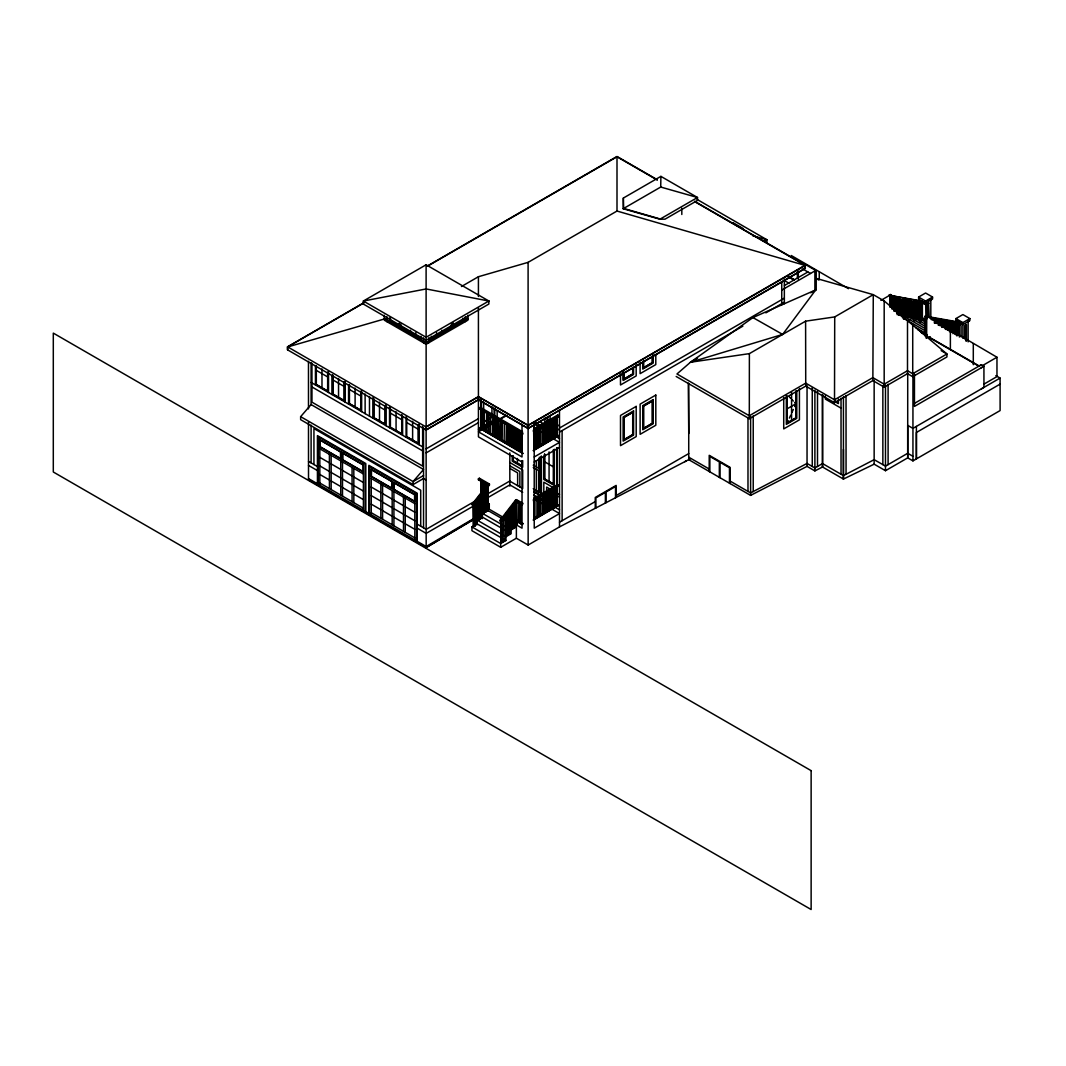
<?xml version="1.0" encoding="UTF-8"?>
<svg xmlns="http://www.w3.org/2000/svg" width="1066" height="1066" viewBox="0 0 1066 1066"><rect width="100%" height="100%" fill="white"/><g stroke="black" fill="none" stroke-linecap="round" stroke-linejoin="round"><path stroke-width="1.5" d="M426.107 264.781L363.359 301.038L363.359 304.063L426.107 340.294L488.868 304.037L488.868 301.012L426.107 264.781L426.12 344.305L467.947 320.133L467.947 315.163M517.436 463.404L517.436 458.487M536.305 490.4L536.305 469.227M538.623 458.846L538.61 468.294L533.266 465.202M539.356 457.181L539.343 492.918L533.933 489.787M541.102 495.957L541.115 456.315M541.435 494.477L541.435 456.181M543.82 500.767L543.82 482.178L552.974 487.482M546.631 502.392L546.645 487.069L559.503 494.504M548.87 503.685L548.87 490.946L559.503 497.089M553.427 449.759L553.414 483.964L544.686 478.914L544.686 454.036M553.654 449.639L553.64 484.337L544.473 479.034L544.46 454.249M554.307 449.266L554.293 485.47L543.82 479.42L543.807 456.368M995.844 375.618L1000.095 378.07L1000.108 410.57L912.949 460.885L907.712 457.86L885.486 470.706L874.147 464.163L843.433 479.06L822.526 466.988L814.89 470.905L807.042 466.375L750.611 495.384L688.729 459.659L688.729 383.454M709.21 471.478L709.21 455.302L730.13 467.374L730.13 483.551M709.863 471.852L709.863 456.435L719.337 461.911L719.337 477.328M729.464 483.178L729.464 467.761L719.99 462.284L719.99 477.701M872.854 380.589L873.281 294.656L834.718 316.922L805.603 321.172L749.385 353.632L749.305 418.698L805.736 386.119L834.505 402.721L872.854 380.589L884.18 387.131L907.499 373.673L912.723 376.684L946.941 356.937L946.941 353.979L884.18 300.945L873.281 294.656L815.77 278.253L818.648 279.918M783.723 397.605L783.723 428.905L799.42 419.844L799.42 388.557M786.335 395.766L786.335 424.375L796.795 418.338L796.795 391.315M786.988 396.152L786.988 423.242L796.142 417.952L796.142 390.862M795.929 391.222L795.929 417.832L787.214 422.856L787.214 396.246M814.93 290.378L814.93 271.923L815.73 271.457L815.73 290.498M817.502 466.455L817.502 391.062M882.861 464.629L882.861 385.905M885.486 385.013L885.486 470.706M907.712 373.153L907.712 457.874L907.712 425.374L912.936 428.385L1000.095 378.07M912.936 376.538L912.949 460.885M914.455 374.046L914.455 406.413L983.931 366.264L982.625 365.518L996.963 357.23L926.141 315.656L924.942 316.349L924.955 335.843M834.718 316.922L834.505 402.721M623.17 208.736L623.344 198.063L660.893 176.37L697.497 197.503L697.497 200.408L665.024 219.17L659.947 219.196L623.17 208.736L660.72 187.043L697.497 197.503L659.947 219.196M660.72 187.043L660.893 176.37M927.447 317.055L960.719 322.905L960.466 324.717L931.111 319.547M924.382 303.41L924.462 302.011M960.213 322.825L960.466 324.384L959.6 323.877M959.813 323.211L959.946 325.183L960.319 323.118M787.214 422.856L788.227 420.644M789.386 418.085L790.692 415.207M792.011 412.342L793.317 409.477M794.663 406.519L795.929 403.734L794.623 402.388M941.171 350.647L946.941 353.979L912.723 373.726L907.499 370.715L884.18 384.173L872.854 377.63L834.505 399.777L805.736 383.16L749.305 415.753L676.963 373.979L690.462 362.24L782.657 334.418L815.73 289.912L815.73 270.458L802.658 262.916M487.575 485.083L478.434 479.807L478.434 478.794L479.407 478.234L489.427 484.017L489.427 485.03L473.251 505.524L472.385 505.031L471.918 504.445L488.068 483.804M473.344 503.765L482.045 492.479M483.977 489.96L486.869 486.203M473.251 505.524L472.784 504.938L489.427 484.017M474.97 502.273L475.623 502.046L475.303 525.725L475.623 502.046M478.461 497.742L479.114 497.516L478.794 519.942L479.114 497.516M480.193 495.477L480.846 495.25L480.526 518.929L480.846 495.25M473.557 504.724L473.557 526.737L473.224 504.538M477.035 500.194L477.048 524.725L477.368 499.781M482.272 493.411L482.272 517.929L482.592 492.985M486.083 488.455L485.763 512.133L485.403 483.071L485.763 512.133M516.344 501.7L501.14 521.634L500.274 521.127L499.807 520.541L515.464 500.194L516.45 499.621L522.993 503.392L522.327 504.778M502.206 518.622L510.894 507.323M512.826 504.804L515.731 501.047M501.14 521.634L500.687 521.047L516.344 500.687M503.405 518.076L503.085 541.768M505.151 515.811L504.831 540.755M506.883 513.545L506.563 535.971L506.563 513.359M508.629 511.28L508.309 534.972M510.374 509.015L510.054 533.959L510.041 508.828M513.865 504.485L513.545 528.176L513.865 504.485L513.212 504.724M515.598 502.219L515.278 527.164L515.278 502.033M426.147 480.046L423.535 478.501L413.075 484.59L300.639 419.671L300.639 416.659L311.099 404.574L311.085 362.8M749.385 353.632L690.462 362.24L752.916 317.575L815.73 289.912L810.76 292.777M308.487 421.976L308.514 479.633L426.173 547.564L478.461 516.344L482.392 518.609M478.647 516.624L426.173 547.564L426.12 426.826L478.421 396.619L528.096 425.294L805.256 265.154L694.606 201.274M478.461 515.744L426.173 546.525L308.514 478.594M488.201 413.461L488.375 432.863L488.694 413.182M487.149 503.578L487.149 487.642M981.32 367.77L983.931 366.264L981.32 364.759L914.681 403.254M694.606 201.581L805.256 265.461L805.256 268.485L528.096 428.505L478.421 399.817L426.134 430.011L287.554 349.835L287.554 346.823L363.799 302.771M427.093 266.194L617.001 156.475L657.242 179.701M287.554 350.008L287.554 346.983L363.799 302.957M428.532 265.581L617.001 156.769L657.242 180.007M461.458 286.514L478.421 276.72L528.096 262.356L617.001 211.041L805.256 265.461L528.096 425.481L478.421 396.805L426.134 426.986L287.554 346.823M432.236 337.789L440.951 332.752M442.696 331.753L451.411 326.716L451.411 324.197M461.871 320.666L453.143 325.703L453.143 323.198M432.01 338.175L441.164 332.885M442.47 332.126L451.624 326.836M462.084 320.799L452.93 326.089L452.93 323.065M467.947 318.348L426.12 342.519L384.413 318.441M467.947 318.841L426.12 343.012L384.146 319M426.134 429.851L478.421 399.63L528.096 428.319L805.256 268.179L805.256 265.154M764.162 241.356L766.92 239.757L697.097 199.435M522.9 434.062L479.327 408.904L479.327 407.905L480.313 407.332L522.487 431.677M479.327 408.904L480.313 407.332M481.832 409.97L482.165 429.278L481.832 409.97L482.818 409.784M483.897 411.17L484.23 430.477L483.897 411.17L484.883 410.983M486.309 431.677L486.629 411.982M426.134 448.853L478.434 418.645M490.44 434.062L490.773 414.381M426.134 452.89L478.434 422.669M492.519 435.261L492.838 415.58M493.158 415.767L492.186 415.953M522.913 453.556L479.34 428.026L480.366 427.426L521.141 450.958M479.34 428.399L480.366 427.426M478.434 429.185L497.169 418.352M505.604 415.527L478.434 431.224L478.421 396.619M522.02 462.018L478.434 436.86L478.434 431.823L506.963 415.34M501.113 422.323L500.793 440.045L501.113 420.35M500.793 440.045L501.446 420.537M502.539 421.923L502.872 441.231M504.604 423.122L504.938 442.43M506.35 424.508L507.003 424.135L507.003 443.629L507.323 424.321M506.67 424.694L507.003 443.629M508.415 425.707L509.068 425.321L509.082 444.815L509.401 425.507M508.749 425.894L509.082 444.815M423.535 475.529L413.075 481.565L413.075 484.59M494.264 436.26L494.251 417.152M510.481 426.893L511.134 426.52L511.147 446.014L511.467 426.706M510.814 427.08L511.147 446.014M496.33 437.46L496.649 418.525M512.559 428.092L513.532 427.519M512.879 428.279L513.865 427.719M498.395 438.659L498.395 419.538L499.048 438.659M515.278 428.905L515.291 448.4L515.611 428.719M514.958 429.478L515.931 428.905M516.69 430.477L517.676 430.291L517.356 449.599L517.343 430.477M517.023 430.664L518.009 430.104M518.769 431.677L519.742 431.104M519.089 431.863L520.075 431.304M520.834 432.876L521.82 432.303M521.874 432.649L521.167 432.689L521.501 451.984L521.874 432.649L521.501 451.984M533.76 428.852L557.638 415.06L558.611 415.62L558.611 416.633L533.333 431.224M533.333 430.224L558.611 415.62M533.64 430.304L533.973 449.612L534.293 430.304M542.248 444.828L542.248 425.707M547.045 423.309L546.058 423.122L546.392 442.43L546.378 423.309M557.904 416.22L556.679 416.926L556.745 436.447L557.065 417.139L558.291 416.433M784.483 285.488L807.881 271.977M539.849 426.333L540.502 426.706L539.516 426.52M781.738 290.099L815.73 270.458M512.893 447.027L513.212 428.092M519.102 450.612L519.422 431.677M559.49 428.066L784.349 298.147M521.167 451.797L521.874 451.771M559.49 432.103L742.842 326.156M765.854 312.858L784.349 302.171M478.434 479.807L479.407 478.234M533.706 448.946L557.585 435.141L558.624 435.741L533.346 450.731M537.93 446.881L534.293 449.412M540.729 445.255L557.585 435.141M535.718 448.226L535.705 429.105M537.784 447.027L537.784 427.906M539.849 445.828L540.169 426.52L540.182 446.014M543.993 443.443L543.993 424.321M548.137 441.044L548.124 421.923L549.11 422.123M550.203 439.845L550.123 421.989M552.601 438.846L552.921 419.538L552.601 438.472M554.347 437.46L554.333 418.338L554.986 418.725M533.346 450.345L558.624 435.741M480.939 493.625L481.259 480.686L481.272 500.181L481.592 480.873M483.005 491.626L483.324 481.885L483.338 501.38M690.462 362.24L697.59 358.123M485.07 488.041L485.07 483.271L489.427 485.03M486.056 483.071L485.07 483.271M534.213 456.981L559.49 442.377L533.946 427.626M534.213 462.018L559.49 447.414M479.473 498.328L478.434 498.928L488.241 504.591L488.241 508.735L489.281 508.149L489.281 503.991L479.473 498.328L478.434 499.301L487.948 504.804L488.628 503.618M479.473 498.555L426.16 529.362L417.232 524.166M483.604 496.17L509.841 481.019M478.461 503.165L426.16 533.386L417.232 528.19M485.083 502.379L485.07 491.226M509.708 532.88L482.378 517.103L482.378 513.332L487.615 510.308L516.37 526.91L516.384 538.237L528.15 545.032L559.517 526.897L690.515 458.713M483.684 512.959L483.658 482.072M487.175 510.947L487.309 487.548M482.378 517.103L477.155 520.128L505.91 536.731L505.924 540.502L500.687 543.527L500.687 547.298L516.384 538.237M500.687 547.298L471.932 530.695L471.932 526.924L477.155 523.899L505.924 540.502M518.529 521.687L518.849 502.392M519.942 503.765L520.914 503.205M533.786 498.315L557.651 484.524L558.637 485.097L558.637 486.096L533.36 500.7M533.36 499.701L558.637 485.097M533.999 519.075L533.666 499.394M536.051 498.382L536.065 517.889M556.705 486.402L557.931 485.683M536.385 498.582L535.399 498.382M538.13 497.569L538.13 516.69L537.797 497.382M542.274 495.184L542.274 514.292M556.758 486.802L558.304 485.909M891.469 295.016L889.191 295.069L891.469 295.016L891.496 307.714M880.876 300.399L890.203 295.016M892.748 298.507L892.748 307.941M893.641 309.486L894.068 298.24L894.507 311.059M894.507 298.493L893.628 298.493M894.96 311.299L895.4 298.467L895.84 311.299M895.826 298.72L894.96 298.72M896.293 311.538L896.719 298.707L897.159 314.67M897.159 298.96L896.293 298.96M898.052 299.439L898.052 313.591M516.131 520.315L516.117 502.779M898.944 315.15L899.384 299.173L899.824 315.15M517.037 520.395L517.037 524.112L515.997 524.712L515.997 520.994L517.037 520.395L521.847 523.166M899.811 299.426L898.944 299.426M900.277 315.376L900.703 299.399L901.143 315.376M901.143 299.653L900.264 299.653M901.596 299.892L902.462 299.892L902.036 315.856L901.596 299.892L902.462 299.892M903.368 316.096L903.795 300.119L903.795 315.842L902.929 315.842L903.795 315.842M904.248 300.359L905.127 300.359L904.688 316.336L904.248 300.359L905.127 300.359M520.275 522.7L520.261 503.578L520.968 503.552L520.648 522.473M905.58 300.585L906.446 300.585L906.02 316.562L905.58 300.585L906.446 300.585M511.467 528.989L512.12 506.75L512.12 528.989M906.899 300.825L907.779 300.825L907.353 316.802L906.899 300.825L907.779 300.825M505.91 536.731L511.147 533.706L511.147 529.935L516.37 526.91M522.007 524.086L523.046 523.486L516.744 519.848L515.704 520.448L522.007 524.459L523.046 523.859M908.672 301.305L908.672 317.028L909.098 301.052M533.733 518.409L557.611 504.618L558.637 505.217L533.36 520.195M909.565 301.292L910.431 301.292L910.004 317.268L909.565 301.292L910.431 301.292M542.154 513.919L534.319 518.889M544.966 512.293L557.611 504.618M539.876 515.304L539.876 496.183M544.02 512.906L544.006 493.798M546.085 511.72L546.085 492.599M548.151 510.521L548.151 491.399M550.229 509.321L550.216 490.2L551.202 490.387M552.295 508.122L552.295 490.6M555.026 506.936L555.013 487.815L555.026 506.936L554.36 489.401M557.078 486.989L556.372 486.589L556.758 505.924L557.092 447.653M910.884 301.518L911.763 301.518L911.323 317.495L910.884 301.518L911.763 301.518M918.612 297.041L925.581 293.017L932.55 297.041L932.55 299.053L925.581 303.09L918.612 299.053L918.612 297.041L925.581 301.078L926.021 321.599M533.36 519.822L558.637 505.217M912.216 301.758L913.082 301.758L912.656 317.735L912.216 301.758L913.082 301.758M918.612 299.053L919.478 298.56M913.975 302.238L913.988 317.961L914.415 301.984M688.29 383.214L688.769 433.529M501.02 542.581L501.007 520.581M916.2 302.451L917.066 302.451L916.64 318.428L916.2 302.451L917.066 302.451M917.52 302.691L918.399 302.691L917.959 318.667L917.52 302.691L918.399 302.691M919.292 303.17L919.292 318.894L919.718 302.917M920.358 321.972L920.611 302.904L921.051 318.881L920.185 318.881L921.051 318.881M921.051 303.157L920.171 303.157M925.581 301.078L932.55 297.041M924.382 302.331L924.382 303.717M901.596 315.616L902.476 315.616M924.382 302.517L924.715 302.704M924.275 302.771L924.715 303.903L891.363 297.907M928.193 300.572L930.818 299.053L930.818 318.028M924.382 303.397L923.076 303.144M904.261 316.082L905.127 316.082M929.072 317.415L928.419 302.704L926.674 303.717L927.34 316.988M905.58 316.309L906.46 316.309M927.327 304.09L929.072 303.077M906.913 316.549L907.779 316.549M903.515 319.12L906.167 317.601L926.274 329.207M909.565 317.015L910.431 317.015M910.897 317.242L911.763 317.242M912.216 317.481L913.096 317.481M908.805 319.973L911.457 318.441L925.821 326.729M559.517 522.207L595.254 501.566M914.868 317.948L915.747 317.948L914.868 317.948L914.868 302.224L915.734 302.224L915.747 317.948M916.2 318.174L917.066 318.174M917.533 318.414L918.399 318.414M914.095 320.813L916.747 319.28L925.368 324.251M616.175 495.517L688.729 453.596M921.504 319.107L922.383 319.107L921.504 319.107L921.504 303.397L922.383 303.397L922.383 319.107M926.141 338.162L926.141 317.042L927.34 316.349L926.141 315.656M919.398 321.652L922.037 320.12L926.341 322.612M684.812 461.698L686.118 460.938M934.376 319.44L934.376 323.091M935.268 323.078L935.708 319.68L936.148 323.078M936.148 319.933L935.268 319.933M939.253 325.343L939.692 320.386L940.119 325.343M787.214 408.771L795.929 403.734M940.119 320.626L939.253 320.626M940.585 325.583L941.012 320.613L941.451 325.583M941.451 320.866L940.585 320.866M944.996 321.812L944.996 328.101M945.888 328.088L946.328 321.546L946.768 328.088M946.755 321.799L945.888 321.799M947.221 329.9L947.647 321.785L948.087 329.9M948.087 322.039L947.221 322.039M955.922 318.587L962.891 314.563L969.873 318.587L969.873 320.599L962.891 324.624L955.922 320.599L955.922 318.587L962.891 322.612L962.904 338.348M950.312 330.607L950.739 322.505L950.739 330.367M951.205 330.593L951.632 322.478L952.071 332.166M952.071 322.731L951.192 322.731M926.74 337.815L927.34 334.577M952.524 332.405L952.964 322.718L953.404 332.405M953.39 322.971L952.524 322.971M929.339 337.749L930.218 336.709M953.857 332.632L954.283 322.945L954.723 334.204M954.723 323.198L953.857 323.198M955.616 334.697L956.055 323.438L956.055 334.444M956.508 334.671L956.935 323.411L957.375 334.671M957.375 323.664L956.508 323.664M957.841 334.911L958.267 323.651L958.707 334.911M958.707 323.904L957.828 323.904M962.891 322.612L969.873 318.587M964.65 338.855L964.637 325.636L966.382 324.624L966.396 341.16M978.708 366.264L981.32 364.759M984.065 384.053L996.963 376.604L996.963 357.23M981.333 388.903L983.092 387.891M1000.095 384.12L916.4 432.476L916.4 458.886L916.4 426.427M488.241 504.591L489.281 503.991M287.554 346.983L384.719 318.894M922.09 301.078L890.39 295.495L924.888 302.091M894.068 297.987L897.332 298.573M905.474 299.999L908.738 300.572M926.141 316.296L959.413 322.159M944.489 321.386L947.754 321.959M951.019 322.532L954.27 323.105M898.531 313.91L923.409 318.281L924.102 319.4M897.985 314.337L924.715 319.64L899.837 315.269M924.275 319.56L922.969 318.814M752.676 235.733L766.92 239.757L766.92 242.768M660.267 219.01L623.69 208.443L623.344 198.063M752.916 317.575L782.657 334.418M912.949 456.301L907.712 453.29L885.486 466.122L874.147 459.673L843.433 475.636L822.526 463.563L814.89 467.974L807.042 463.444L750.611 492.918L730.13 481.099M968.994 321.106L968.128 320.599L968.128 341.88M925.581 302.078L926.447 302.584M958.974 321.359L961.585 322.865M959.813 323.638L960.466 323.331L960.466 324.717L959.16 323.957M960.253 324.49L959.373 323.984L959.946 325.183M892.442 297.707L893.748 298.467M924.942 316.349L926.141 317.042M891.056 298.04L891.922 298.027L891.936 309.033M919.731 318.641L919.292 318.894M914.415 317.708L913.988 317.961M909.111 316.775L908.672 317.028M898.052 314.657L898.491 299.186M902.302 317.588L925.288 330.86M791.252 255.507L848.469 288.673M915.681 327.529L925.741 333.325M732.928 222.661L743.388 228.697M917.653 329.461L926.021 334.298M920.971 332.379L925.155 334.804M929.339 337.216L978.868 365.811M926.74 336.056L978.868 366.158M802.658 268.952L810.493 273.482M788.96 276.64L794.463 279.825M788.8 276.734L794.303 279.918M788.32 276.774L794.05 280.078M784.736 280.744L788.96 283.183M835.144 400.976L837.769 402.482M834.491 401.349L838.422 403.614L838.422 399.084M841.034 408.145L825.337 399.084L825.337 395.792M676.164 376.471L749.305 418.698M688.729 457.194L709.21 469.027M558.611 416.633L557.638 415.06M409.624 331.766L400.909 326.729L400.909 324.224M411.369 332.779L420.084 337.802M399.377 326.103L390.236 320.826L390.236 317.801M400.696 326.862L409.837 332.139M411.143 332.898L420.297 338.189M426.12 344.305L384.28 320.16L384.28 315.243M552.268 419.165L553.254 419.724M551.935 419.351L552.921 419.911M550.203 420.35L551.175 420.923M559.49 426.054L550.123 420.657L550.109 415.86M549.869 420.55L550.856 421.11M547.804 421.736L548.777 422.309M550.123 424.681L559.49 430.091M545.725 422.935L546.711 423.508M544.966 424.508L544.313 424.135L544.326 443.629M539.956 421.83L544.886 424.681L544.886 418.085M544.646 424.694L544.646 443.443M541.914 425.134L542.9 425.707M535.305 422.656L550.123 431.21M557.585 435.528L558.624 436.127M556.745 436.447L556.359 417.112M533.946 423.882L559.49 438.632M537.451 427.719L538.437 427.906L538.437 447.027M535.385 428.918L536.358 429.105L536.371 448.226M479.327 407.905L522.9 433.062M544.686 461.818L553.427 466.868M480.366 427.799L521.141 451.344M479.34 428.026L522.913 453.183M478.434 431.823L522.02 456.981L522.007 424.188M558.637 486.096L557.651 484.524M554.36 487.429L555.346 488.001M554.04 487.628L555.013 488.188M554.293 488.241L556.692 489.627M552.295 488.628L553.267 489.201M551.961 488.814L552.948 489.387M549.896 490.014L550.869 490.587M549.137 491.586L548.484 491.213L548.484 510.707M548.803 491.772L548.817 510.521M547.058 492.785L546.405 492.412L546.418 511.907M546.738 492.972L546.738 511.72M544.993 493.984L544.34 493.598L544.34 513.106M544.659 494.171L544.673 512.906M541.941 494.611L542.927 495.184M541.608 494.797L542.594 495.37M557.611 504.991L558.637 505.59M541.861 496.396L543.82 497.529M539.543 495.996L540.529 496.183L540.529 515.304M509.841 481.139L522.686 488.561L522.686 469.959L509.828 462.524M533.879 495.024L559.517 509.828M316.309 370.368L327.648 376.911M332.872 379.922L344.211 386.465M349.435 389.49L360.761 396.032M373.833 403.574L385.172 410.117M390.396 413.128L401.735 419.671M406.746 422.576L418.285 429.238M522.686 492.305L509.841 484.883L478.461 503.019L522.034 528.176L522.034 461.098M536.371 500.207L559.517 513.572L534.239 528.176L534.199 424.188M406.959 436.78L418.298 443.323L418.285 424.548M479.407 479.234L481.592 480.5M478.434 478.794L488.455 484.59M515.464 500.181L522.007 503.965M311.085 382.441L422.656 446.841M487.828 484.937L488.708 485.443M515.464 501.193L522.007 504.964M311.965 386.971L422.656 450.865M483.684 490.946L484.337 490.72L484.337 512.959M515.997 520.994L522.007 524.459M311.099 404.574L423.535 469.48L413.075 481.565L300.639 416.659M517.037 524.112L516.744 521.461M471.918 504.445L472.784 504.938M499.807 520.541L500.687 521.047M482.378 513.332L511.147 529.935M471.932 526.924L500.687 543.527M319.827 439.752L363.399 464.909M371.248 469.44L414.821 494.611M319.827 446.801L363.399 471.958M371.248 476.489L414.821 501.646M319.827 448.813L363.399 473.97M371.248 478.501L414.834 503.658M319.827 457.367L329.421 462.897M331.166 463.91L340.747 469.44M342.492 470.452L352.073 475.982M353.819 476.995L363.413 482.525M371.248 487.055L380.842 492.585M382.587 493.598L392.168 499.128M393.914 500.141L403.494 505.67M405.24 506.683L414.834 512.213M319.827 465.922L329.421 471.452M331.166 472.465L340.747 477.994M342.492 479.007L352.086 484.537M353.819 485.536L363.413 491.08M371.261 495.61L380.842 501.14M382.587 502.153L392.168 507.683M393.914 508.695L403.508 514.225M405.24 515.224L414.834 520.768M308.5 461.391L317.441 466.548M308.5 465.416L317.441 470.572M319.84 474.477L329.421 480.006M331.166 481.006L340.747 486.549M342.492 487.548L352.086 493.092M353.832 494.091L363.413 499.634M371.261 504.165L380.842 509.695M382.587 510.694L392.181 516.237M393.914 517.237L403.508 522.78M405.253 523.779L414.834 529.322M319.84 483.018L363.413 508.189M371.261 512.706L414.834 537.877M533.253 467.468L538.61 470.559L538.61 491.732L533.266 488.641M522.034 466.069L512.879 460.779L512.879 455.808M509.828 465.789L519.862 471.585L519.862 486.935M509.828 468.374L517.623 472.878L517.636 485.643M489.281 508.149L488.988 504.205M789.386 396.952L790.692 398.311M792.011 399.67L793.317 401.029M805.603 321.172L805.736 386.119M983.931 366.264L983.945 387.398M973.298 343.572L973.298 364.692M965.729 324.251L965.729 340.787M961.092 336.923L961.092 325.663L959.347 324.664L959.347 337.029M958.267 323.651L958.267 335.164M957.668 320.599L957.668 334.831M956.935 323.411L956.948 335.99M954.283 322.945L954.297 332.885M952.964 322.718L952.964 333.725M951.632 322.478L951.632 332.419M950.379 330.34L950.379 349.701M949.42 322.265L949.42 331.699M948.98 322.012L948.98 330.38M948.54 322.265L948.54 330.127M947.647 321.785L947.647 330.14M946.328 321.546L946.328 329.407M945.435 321.572L945.435 329.434M944.103 327.622C944.942 322.145 942.757 318.174 943.237 326.049M943.663 321.079L943.677 327.369M942.784 321.106L942.784 327.382M942.344 320.853L942.344 327.142M941.904 321.106L941.904 327.382M941.012 320.613L941.012 325.836M939.692 320.386L939.692 325.596M938.8 325.117C939.679 321.452 937.52 317.895 937.92 323.544M938.36 320.146L938.36 325.37M937.467 320.16L937.467 323.304M937.027 319.92L937.041 323.558M936.601 320.16L936.601 323.304M935.708 319.68L935.708 322.825M934.815 319.693L934.815 322.838M928.419 302.704L928.419 317.028M927.233 317.295L927.233 318.681M926.74 316.695L926.634 337.882M921.943 303.144L921.943 319.36M920.611 302.904L920.624 319.134M917.959 302.438L917.959 318.667M916.627 302.211L916.64 318.428M915.308 301.971L915.308 318.201M912.656 301.505L912.656 317.735M911.323 301.265L911.323 317.495M909.991 301.038L910.004 317.268M907.339 300.572L907.353 316.802M906.02 300.332L906.02 316.562M904.688 300.106L904.688 316.336M902.036 299.639L902.036 315.856M900.703 299.399L900.717 315.629M899.384 299.173L899.384 315.389M896.719 298.707L896.733 313.351M895.4 298.467L895.4 311.552M894.068 298.24L894.068 311.312M893.175 298.253L893.188 309.26M891.696 296.255L891.696 298.094M890.39 294.376L890.283 307.088M889.737 295.389L889.843 306.901M846.031 395.486L846.058 474.277M843.433 449.399L843.433 479.06L843.433 396.965M819.248 271.67L819.248 279.745M798.301 271.057L798.301 279.012M797.421 272.136L797.421 278.519M784.349 279.172L784.349 303.73M781.738 282.25L781.738 304.876M681.814 208.23L681.814 214.493M655.79 355.111L655.79 364.599L640.106 373.66L640.106 362.6M653.178 354.858L653.178 363.093L642.718 369.129L642.718 362.547M652.525 356.071L652.525 362.707L643.371 367.997L643.371 361.361M652.299 356.151L652.299 362.587L643.584 367.623L643.584 361.187M636.175 364.865L636.189 375.925L620.492 384.986L620.492 373.926M633.564 367.837L633.564 374.419L623.104 380.469L623.104 372.234M633.151 367.943L633.164 374.179L623.517 379.762L623.517 371.954M632.911 367.397L632.911 374.046L623.757 379.336L623.757 372.687M632.698 367.477L632.698 373.913L623.983 378.95L623.983 372.514M616.175 497.409L616.175 485.39L595.254 497.476L595.254 508.295M615.522 497.755L615.522 486.522L606.034 491.999L606.034 502.686M605.381 503.032L605.381 492.385L595.907 497.862L595.907 507.962M562.102 430.584L562.128 520.701M559.477 409.611L559.517 526.897M556.665 447.867L556.758 505.924M554.986 418.338L555 437.46M554.666 418.152L554.666 437.646M552.948 508.122L552.948 489.014L552.628 508.309M552.268 421.137L552.268 438.659M550.856 439.845L550.856 420.737L550.536 440.045M550.882 509.321L550.869 490.2L550.549 509.508M549.057 451.904L549.07 481.446M548.79 441.044L548.777 421.923L548.457 441.231M547.724 416.579L547.724 429.838M547.071 418.085L547.071 429.451M546.378 422.935L546.392 442.43M540.502 426.706L540.502 445.828M540.195 495.996L540.209 515.491M538.103 427.719L538.117 447.214M538.13 497.196L538.13 516.69M536.318 460.659L536.318 466.975M536.038 428.918L536.038 448.413M533.959 430.118L533.973 449.612M528.11 426.147L528.15 545.032M522.686 460.605L522.686 467.201L512.226 461.152L512.226 456.208M521.807 461.018L521.807 465.682L513.092 460.645L513.092 455.981M520.648 503.365L520.594 522.886M519.755 450.612L519.422 431.304L519.422 450.798M517.343 430.104L517.356 449.599M516.783 501.193L516.783 520.315M516.45 499.621L516.45 520.501M514.958 429.092L514.958 448.213M514.945 504.098L514.958 526.977M513.545 447.014L513.212 427.719L513.212 447.214M513.212 506.39L513.212 527.99M511.787 506.563L511.8 529.189M509.828 452.877L509.841 486.149M509.721 510.894L509.735 533.773M506.23 515.358L506.243 535.785M501.66 520.341L501.673 542.581M501.34 520.155L501.34 542.767M498.715 419.351L498.728 438.846M497.169 411.09L497.169 416.899M496.983 418.338L496.983 437.46M496.649 418.152L496.663 437.646M494.904 417.152L494.917 436.26M494.771 408.158L494.771 419.738M494.584 416.953L494.584 436.447M494.118 408.758L494.118 420.111M491.946 406.732L491.946 417.126L483.658 421.909L483.658 402.109M488.694 413.555L488.708 432.676M487.828 510.947L487.815 486.189L487.508 511.134M487.802 484.457L487.802 503.578M484.23 410.983L484.23 430.477M484.004 490.533L484.017 513.146M482.165 409.784L482.165 429.278M481.939 494.851L481.952 517.73M481.472 401.442L481.486 427.413M480.819 399.657L480.833 427.799M480.526 495.05L480.526 518.929M478.781 497.316L478.794 519.942M476.715 500.007L476.715 524.525M475.289 501.846L475.303 525.725M473.557 504.111L473.557 526.737M465.349 316.669L465.349 321.639M462.737 318.161L462.737 321.172L431.357 339.308L431.357 336.283M452.277 324.197L452.277 327.222M441.817 330.247L441.817 333.258M436.594 332.765L436.594 335.27M428.745 337.815L428.745 342.786M423.562 337.869L423.575 342.839M423.522 427.906L423.548 527.817M422.642 426.467L422.656 466.069L311.965 402.162L311.952 363.306M420.95 336.296L420.95 339.321L389.583 321.199L389.57 318.174M420.724 526.178L420.71 490.2L313.937 428.559L313.95 464.536M419.165 424.175L419.165 444.828M418.512 424.588L418.512 443.696L406.746 436.913L406.732 417.792M417.232 541.368L417.219 493.225L368.849 465.296L368.863 513.439M416.579 540.995L416.566 493.598L369.502 466.428L369.516 513.812M415.727 332.779L415.727 335.284M414.821 492.585L414.834 539.982M412.622 421.27L412.622 440.058M410.49 330.26L410.49 333.272M406.079 416.633L406.093 437.287M405.24 498.128L405.253 532.334M403.494 497.116L403.508 531.334M402.602 416.206L402.602 435.274M401.949 415.02L401.949 434.142L390.183 427.346L390.183 408.225M401.722 414.98L401.735 433.769L390.409 427.226L390.396 408.438M400.03 324.224L400.03 327.235M399.164 323.211L399.164 325.73L390.449 320.693L390.449 318.188M396.059 411.716L396.072 430.491M393.9 482.525L393.914 489.574M393.914 491.586L393.927 525.791M392.168 481.526L392.168 488.561M392.168 490.573L392.181 524.792M389.53 407.065L389.53 427.719M386.958 316.735L386.958 321.705M386.039 405.053L386.052 425.707M385.386 405.466L385.386 424.574L373.62 417.792L373.62 398.671M385.172 405.426L385.172 424.201L373.846 417.659L373.833 398.884M382.574 485.043L382.587 519.249M380.842 484.031L380.842 518.249M379.496 402.149L379.509 420.937M372.967 397.511L372.967 418.165M371.248 467.428L371.261 514.825M369.476 396.512L369.489 416.153M365.811 511.68L365.798 463.537L317.428 435.608L317.441 483.751M365.118 393.994L365.132 413.635M365.158 511.307L365.145 463.91L318.081 436.74L318.094 484.124M363.399 462.897L363.413 510.294M361.64 390.969L361.64 411.623M360.988 391.369L360.988 410.49L349.222 403.694L349.222 384.573M360.761 391.329L360.774 410.117L349.435 403.574L349.435 384.786M355.098 388.064L355.111 406.839M353.819 468.44L353.832 502.646M352.073 467.428L352.086 501.646M348.569 385.013L348.569 404.081M345.078 381.401L345.078 402.069M344.425 381.815L344.425 400.936L332.659 394.14L332.659 375.019M344.198 381.775L344.211 400.55L332.885 394.007L332.872 375.232M342.479 452.837L342.492 459.886M342.492 461.898L342.492 496.103M340.747 451.837L340.747 458.873M340.747 460.885L340.76 495.104M338.535 378.497L338.548 397.285M332.006 375.445L332.006 394.513M331.153 455.355L331.166 489.56M329.407 454.343L329.421 488.561M328.515 371.847L328.528 392.501M327.862 372.247L327.875 391.369L316.096 384.573L316.096 365.691M327.648 372.207L327.648 390.995L316.322 384.453L316.309 365.705M321.985 368.943L321.985 387.718M319.827 437.74L319.84 485.137M315.443 365.571L315.443 384.959M311.099 425.121L311.112 462.897M308.474 361.281L308.487 408.891M912.723 324.237L912.723 376.684M907.499 321.212L907.499 373.673M888.098 384.266L888.098 464.616M884.18 300.945L884.18 387.131M874.147 380.149L874.147 464.163M841.034 398.258L841.034 474.263M814.89 390.196L814.89 470.905M812.265 387.784L812.265 466.455M807.042 385.665L807.042 466.375M791.572 392.168L791.572 420.35M753.222 415.873L753.222 491.559M750.611 416.619L750.611 495.384M747.986 417.499L747.986 491.413M617.001 156.769L617.001 211.041M528.096 262.356L528.096 428.505M478.421 276.72L478.421 296.468M478.421 307.981L478.421 399.817M426.134 343.105L426.134 430.011M488.868 301.012L426.107 337.269L363.359 301.038L426.107 288.953L488.868 301.012M636.189 406.399L620.505 415.46L620.519 445.655L636.202 436.58L636.189 406.399M655.803 395.073L640.12 404.134L640.12 434.315L655.817 425.254L655.803 395.073M633.577 410.93L623.117 416.966L623.13 441.124L633.59 435.075L633.577 410.93M653.192 399.59L642.731 405.64L642.745 429.785L653.192 423.748L653.192 399.59M632.924 412.062L623.77 417.352L623.783 439.991L632.938 434.701L632.924 412.062M652.539 400.723L643.384 406.013L643.398 428.652L652.539 423.362L652.539 400.723M632.711 412.435L623.996 417.472L623.996 439.605L632.711 434.568L632.711 412.435M652.312 401.109L643.597 406.146L643.611 428.279L652.325 423.242L652.312 401.109M933.056 319.214L933.056 319.214M538.61 494.517L533.879 491.786L538.61 494.517M340.52 451.957L320.04 440.138L320.04 446.667L340.52 458.5L340.52 451.957M363.186 465.043L342.706 453.21L342.706 459.752L363.186 471.585L363.186 465.043M391.942 481.645L371.461 469.826L371.461 476.369L391.942 488.188L391.942 481.645M414.607 494.731L394.127 482.911L394.127 489.441L414.607 501.273L414.607 494.731M811.133 770.651L53.3 333.112L53.3 471.998L811.133 909.525L811.133 770.651M822.526 466.988L822.512 394.713L822.526 466.988"/></g></svg>
